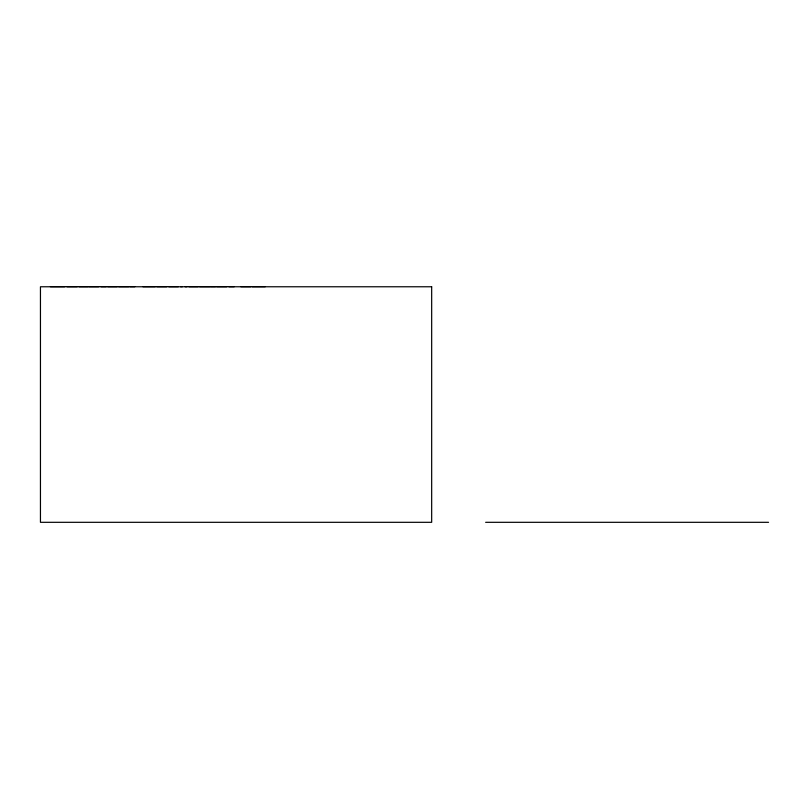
<?xml version="1.0" encoding="UTF-8"?>
<svg xmlns="http://www.w3.org/2000/svg" width="809" height="809" viewBox="0 0 809 809"><rect width="100%" height="100%" fill="white"/><g stroke="black" fill="none" stroke-linecap="round" stroke-linejoin="round"><path stroke-width="1.21" d="M50.431 286.689L64.69 286.689M67.005 286.689L77.26 286.689M79.009 286.689L87.999 286.689M88.808 286.689L98.708 286.689M100.994 286.689L106.272 286.689M107.708 286.689L117.265 286.689M118.65 286.689L128.752 286.689M129.814 286.689L134.86 286.689M142.93 286.689L155.277 286.689M156.815 286.689L166.715 286.689M168.808 286.689L178.354 286.689M180.538 286.689L182.359 286.689M185.089 286.689L186.95 286.689M188.962 286.689L198.245 286.689M199.56 286.689L209.824 286.689M210.502 286.689L215.538 286.689M216.62 286.689L226.732 286.689M228.947 286.689L234.226 286.689M240.88 286.689L250.901 286.689M252.186 286.689L265.251 286.689M485.643 522.311L768.55 522.311M431.672 286.77L40.45 286.77L40.45 522.311L431.672 522.311L431.672 286.77"/></g></svg>
